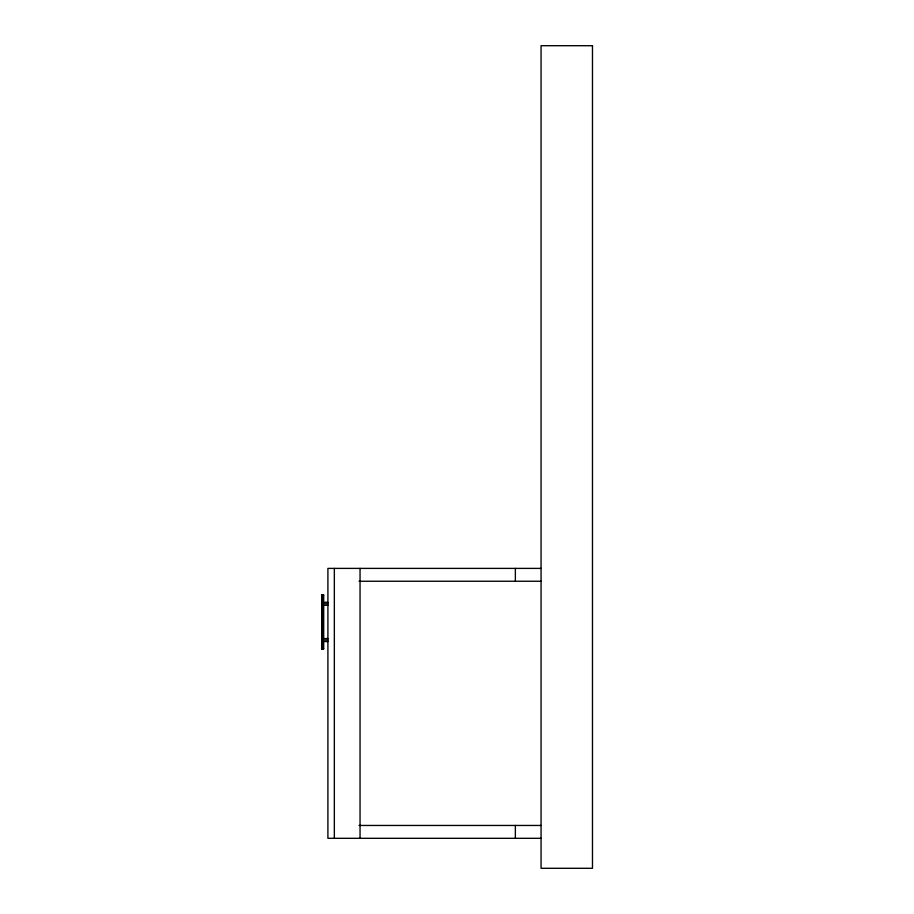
<?xml version="1.0" encoding="UTF-8"?>
<svg xmlns="http://www.w3.org/2000/svg" width="914" height="914" viewBox="0 0 914 914"><rect width="100%" height="100%" fill="white"/><g stroke="black" fill="none" stroke-linecap="round" stroke-linejoin="round"><path stroke-width="1.37" d="M327.932 641.559L323.693 641.559L323.693 648.769L321.705 649.203L321.705 594.648L323.693 595.083L323.693 602.28L327.932 602.28M541.065 568.394L327.909 568.394L327.909 838.309L541.065 838.309M359.019 581.247L541.065 581.247M321.522 595.083L323.693 595.083M323.202 603.777L327.932 603.777M327.932 605.274L323.693 605.274L323.693 638.566L327.932 638.566M323.202 640.063L327.932 640.063M321.522 648.769L323.693 648.769M359.019 825.456L541.065 825.456M515.359 568.394L515.359 581.247M515.359 825.456L515.359 838.309M360.047 568.394L360.047 838.309M334.341 568.394L334.341 838.309M322.608 594.648L322.608 649.203M592.478 45.7L541.065 45.7L541.065 868.3L592.478 868.3L592.478 45.7"/></g></svg>
